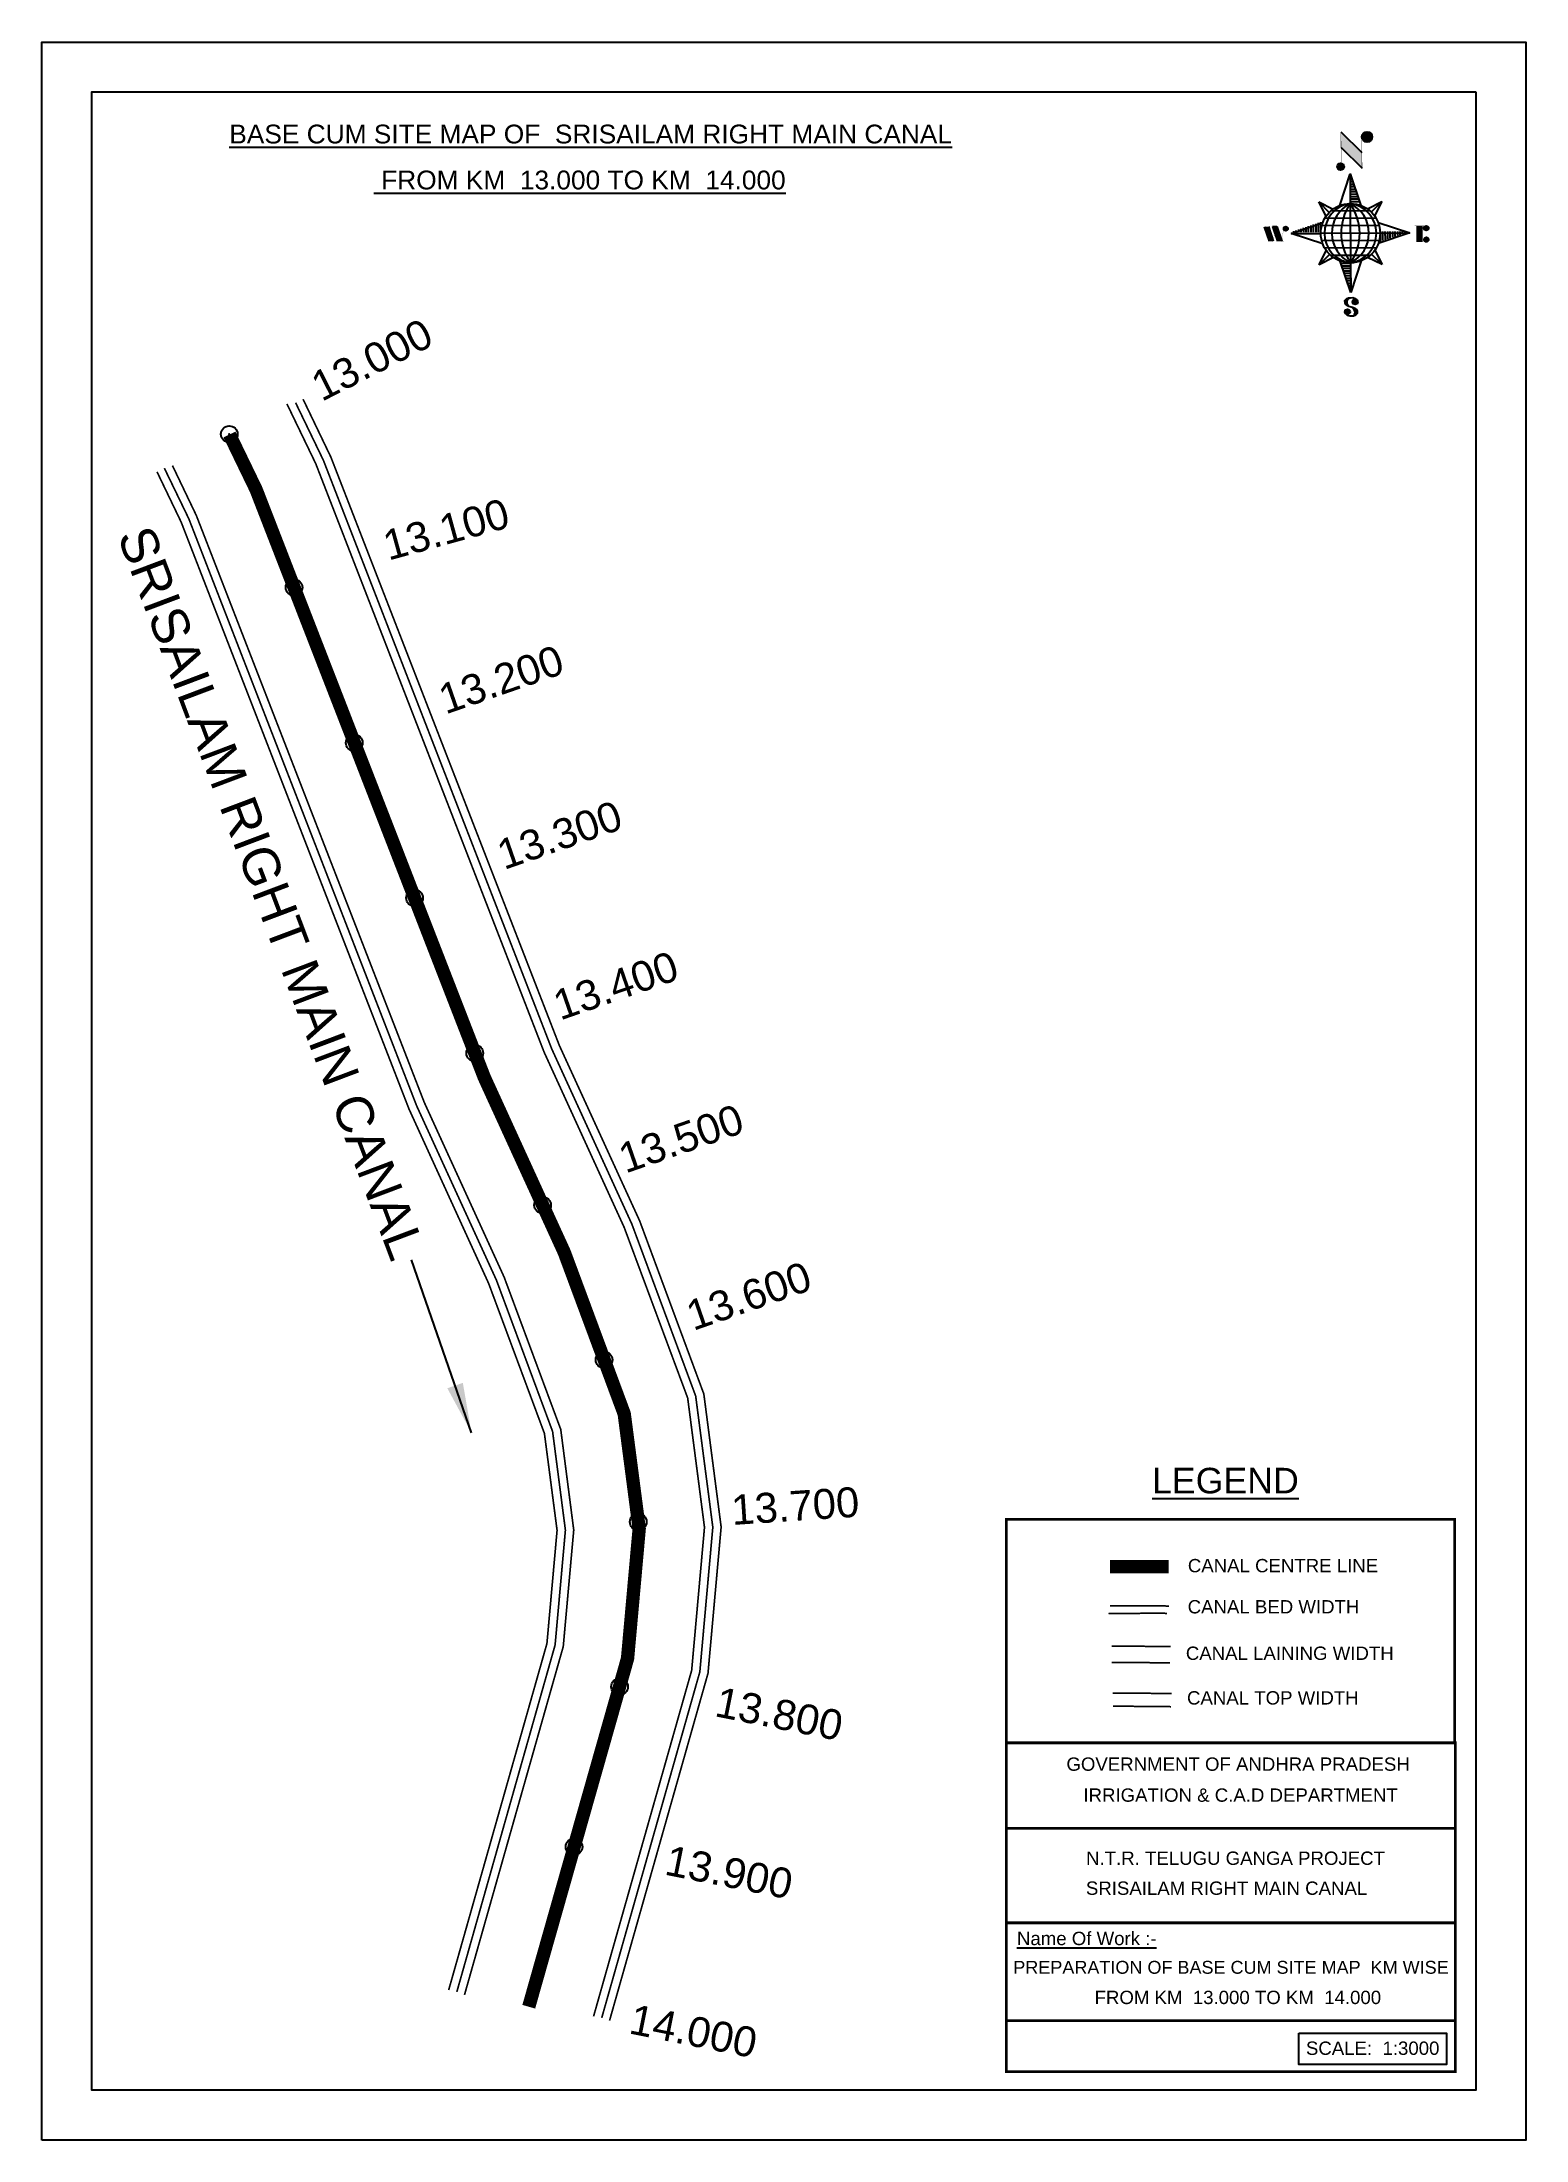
# Model space of a CAD drawing. Header units: inches. Extents: x 300025 to 300916, y 1751865 to 1753125.
import ezdxf

# ---------------------------------------------------------------- set-up
doc = ezdxf.new("R2010")
doc.units = ezdxf.units.IN
doc.header["$MEASUREMENT"] = 0
doc.header["$PDMODE"] = 32
doc.header["$PDSIZE"] = 10
for name, color, linetype in [('AQUADUCT', 1, 'Continuous'), ('bed with', 5, 'Continuous'), ('bord', 1, 'Continuous'), ('CHAINAGE', 7, 'Continuous'), ('FRAME 025', 7, 'Continuous'), ('lining', 4, 'Continuous'), ('TEXT', 7, 'Continuous'), ('top of bund', 1, 'Continuous'), ('V', 6, 'Continuous')]:
    doc.layers.add(name, color=color, linetype=linetype)
doc.styles.get("Standard").update_dxf_attribs({"font": 'arial.ttf'})
doc.dimstyles.get("Standard").update_dxf_attribs({"dimtxt": 0.18, "dimasz": 0.18, "dimexe": 0.18, "dimexo": 0.0625, "dimgap": 0.09, "dimtad": 0, "dimtih": 1, "dimtoh": 1, "dimdec": 4, "dimzin": 0, "dimdsep": 46, "dimtxsty": 'Standard', "dimcen": 0.09, "dimadec": 0, "dimazin": 0, "dimtfac": 1, "dimtdec": 4, "dimtofl": 0, "dimtmove": 0, "dimatfit": 3, "dimfxl": 0, "dimtolj": 1, "dimtzin": 0, "dimarcsym": 0})
pattern_1 = [(267.297113149, (-8720374.938, 50637915.138), (10.5367255337, -0.497431438), [])]
pattern_2 = [(357.297113149, (-8720374.938, 50637915.138), (0.497431438, 10.5367255337), [])]

# ---------------------------------------------------------------- blocks, each defined once
blk = doc.blocks.new('*X5')
at = {"color": 0, "linetype": 'Continuous'}
for p, q in [((6321.6, 240.5), (6322.3, 241.2)), ((6321.6, 240.3), (6322.3, 241)), ((6321.6, 240.1), (6322.3, 240.8)), ((6321.6, 239.9), (6322.4, 240.7)), ((6321.6, 239.8), (6322.4, 240.6)), ((6321.6, 239.6), (6322.5, 240.5)), ((6321.6, 239.4), (6322.5, 240.3)), ((6321.6, 239.2), (6322.6, 240.2)), ((6321.7, 239.1), (6322.6, 240.1)), ((6321.8, 240.8), (6322.4, 241.4)), ((6321.8, 239), (6322.7, 240)), ((6321.8, 239), (6322.8, 239.9)), ((6321.9, 238.9), (6322.9, 239.8)), ((6322, 238.8), (6323, 239.7)), ((6322.1, 241.3), (6322.4, 241.6)), ((6322.1, 238.7), (6323.1, 239.6)), ((6322.2, 238.6), (6323.1, 239.6)), ((6322.3, 238.5), (6323.2, 239.5)), ((6322.4, 238.5), (6323.3, 239.4)), ((6322.5, 238.4), (6323.4, 239.3)), ((6322.7, 238.4), (6323.6, 239.3)), ((6322.8, 238.3), (6323.7, 239.2)), ((6322.9, 238.3), (6323.8, 239.1)), ((6323.1, 238.2), (6323.9, 239.1)), ((6323.2, 238.2), (6324, 239)), ((6323.3, 238.2), (6324.2, 239)), ((6323.5, 238.1), (6324.3, 238.9)), ((6323.7, 238.1), (6324.4, 238.9)), ((6323.8, 238.1), (6324.6, 238.8)), ((6324.1, 238.2), (6324.7, 238.8)), ((6324.3, 238.3), (6324.9, 238.8)), ((6324.6, 238.3), (6325.1, 238.8)), ((6324.8, 238.4), (6325.2, 238.8)), ((6325.1, 238.5), (6325.4, 238.8)), ((6325.4, 238.6), (6325.6, 238.8))]:
    blk.add_line(p, q, dxfattribs=at)
blk = doc.blocks.new('*X4')
at = {"color": 0, "linetype": 'Continuous'}
for p, q in [((6324.4, 240.3), (6324.5, 240.4)), ((6324.6, 240.3), (6324.8, 240.5)), ((6324.7, 240.2), (6325, 240.5)), ((6324.8, 240.2), (6325.2, 240.6)), ((6325, 240.1), (6325.5, 240.6)), ((6325.1, 240.1), (6325.6, 240.6)), ((6325.2, 240), (6325.8, 240.6)), ((6325.3, 240), (6326, 240.6)), ((6325.4, 239.9), (6326.1, 240.6)), ((6325.5, 239.8), (6326.2, 240.5)), ((6325.6, 239.8), (6326.3, 240.5)), ((6325.7, 239.7), (6326.5, 240.4)), ((6325.9, 239.6), (6326.6, 240.3)), ((6326, 239.5), (6326.7, 240.3)), ((6326, 239.4), (6326.8, 240.2)), ((6326.1, 239.3), (6327, 240.2)), ((6326.2, 239.3), (6327.1, 240.1)), ((6326.3, 239.2), (6327.1, 240)), ((6326.4, 239.1), (6327.2, 239.9)), ((6326.5, 239), (6327.3, 239.8)), ((6326.5, 238.9), (6327.4, 239.7)), ((6326.6, 238.8), (6327.5, 239.6)), ((6326.7, 238.7), (6327.5, 239.5)), ((6326.8, 238.6), (6327.6, 239.4)), ((6326.8, 238.5), (6327.7, 239.3)), ((6326.8, 236.5), (6327.4, 237)), ((6326.9, 238.3), (6327.8, 239.2)), ((6326.9, 238.2), (6327.9, 239.1)), ((6326.9, 236.8), (6327.6, 237.4)), ((6327, 238.1), (6327.8, 239)), ((6327, 237.9), (6327.8, 238.8)), ((6327, 237.8), (6327.8, 238.6)), ((6327, 237.6), (6327.8, 238.4)), ((6327, 237.4), (6327.8, 238.2)), ((6327, 237.3), (6327.8, 238)), ((6327, 237.1), (6327.8, 237.9))]:
    blk.add_line(p, q, dxfattribs=at)
blk = doc.blocks.new('H')
at = {"layer": 'bord', "extrusion": (0.000427885, 0.004792, 0.999988)}
h = blk.add_hatch(dxfattribs=at)
h.set_pattern_fill('LINE', color=8, scale=84.387686, angle=-2.70289, style=0)
h.set_pattern_definition(pattern_2)
h.paths.add_polyline_path([(-492.5, 785.6, -0.090992), (-448, 775.2), (-486.5, 912)])
h = blk.add_hatch(dxfattribs=at)
h.set_pattern_fill('LINE', color=8, scale=84.387686, angle=-92.70289, style=0)
h.set_pattern_definition(pattern_1)
h.paths.add_polyline_path([(-624.9, 665.1, -0.090992), (-614.5, 709.6), (-751.3, 671.1)])
h = blk.add_hatch(dxfattribs=at)
h.set_pattern_fill('LINE', color=8, scale=84.387686, angle=-92.70289, style=0)
h.set_pattern_definition(pattern_1)
h.paths.add_polyline_path([(-245.6, 647.2), (-372, 653.2, -0.090992), (-382.4, 608.7)])
h = blk.add_hatch(dxfattribs=at)
h.set_pattern_fill('LINE', color=8, scale=84.387686, angle=-2.70289, style=0)
h.set_pattern_definition(pattern_2)
h.paths.add_polyline_path([(-504.4, 532.7, -0.090992), (-548.9, 543.1), (-510.4, 406.3)])
for p, q in [((-516.2, 1087.1, -1217.1), (-431.5, 994, -1216.7)), ((-519.4, 1020.4, -1216.8), (-434.7, 927.3, -1216.4)), ((-538.3, 773.7, -1215.6), (-487, 906.2, -1216.3)), ((-487, 906.2, -1216.3), (-493, 779.8, -1215.7)), ((-487, 906.2, -1216.3), (-448.5, 769.4, -1215.7)), ((-626.7, 793.8, -1215.7), (-566.8, 760.2, -1215.6)), ((-626.7, 793.8, -1215.7), (-584.1, 747, -1215.5)), ((-598.9, 731, -1215.4), (-626.7, 793.8, -1215.7)), ((-421.3, 753.3, -1215.6), (-358.5, 781.1, -1215.7)), ((-358.5, 781.1, -1215.7), (-405.3, 738.5, -1215.5)), ((-358.5, 781.1, -1215.7), (-392.1, 721.2, -1215.4)), ((-864.7, 700.9, -1215.1), (-846.9, 637.7, -1214.9)), ((-846.9, 700.1, -1215.1), (-829.1, 636.9, -1214.9)), ((-829.1, 699.2, -1215.2), (-811.3, 636, -1214.9)), ((-829.1, 699.2, -1215.2), (-811.3, 698.4, -1215.2)), ((-811.3, 698.4, -1215.2), (-793.5, 635.2, -1214.9)), ((-751.8, 665.3, -1215), (-615, 703.8, -1215.3)), ((-751.8, 665.3, -1215), (-625.4, 659.3, -1215)), ((-619.3, 614, -1214.8), (-751.8, 665.3, -1215)), ((-246.1, 641.4, -1215.1), (-382.9, 602.9, -1214.9)), ((-378.6, 692.6, -1215.3), (-246.1, 641.4, -1215.1)), ((-372.5, 647.4, -1215.1), (-246.1, 641.4, -1215.1)), ((-213.5, 669.3, -1215.3), (-216.7, 600.8, -1214.9)), ((-197.2, 599.9, -1214.9), (-193.9, 668.4, -1215.3)), ((-639.4, 525.6, -1214.4), (-605.8, 585.5, -1214.7)), ((-639.4, 525.6, -1214.4), (-592.6, 568.1, -1214.6)), ((-576.6, 553.3, -1214.6), (-639.4, 525.6, -1214.4)), ((-510.9, 400.5, -1213.9), (-549.4, 537.2, -1214.5)), ((-371.2, 512.9, -1214.5), (-431.1, 546.5, -1214.6)), ((-371.2, 512.9, -1214.5), (-413.8, 559.7, -1214.7)), ((-399, 575.7, -1214.7), (-371.2, 512.9, -1214.5)), ((-459.6, 533, -1214.5), (-510.9, 400.5, -1213.9)), ((-504.9, 526.9, -1214.5), (-510.9, 400.5, -1213.9))]:
    blk.add_line(p, q, dxfattribs=at)
at = {"layer": 'bord', "color": 8, "linetype": 'ByBlock', "extrusion": (0.000427885, 0.004792, 0.999988)}
for p, q in [((-386.5, 711.4, -1215.4), (-605.5, 721.7, -1215.4)), ((-410.8, 744.2, -1215.5), (-578.1, 752.1, -1215.5)), ((-493, 779.8, -1215.7), (-504.9, 526.9, -1214.5)), ((-372.5, 647.4, -1215.1), (-625.4, 659.3, -1215)), ((-378, 615.9, -1214.9), (-622.9, 627.5, -1214.9)), ((-375, 679.2, -1215.3), (-619.9, 690.7, -1215.2)), ((-392.4, 584.9, -1214.8), (-611.4, 595.3, -1214.7)), ((-419.8, 554.6, -1214.6), (-587.1, 562.5, -1214.6))]:
    blk.add_line(p, q, dxfattribs=at)
at = {"layer": 'bord', "extrusion": (0.000427885, 0.004792, 0.999988), "elevation": -1212.1}
for points in [[(-522, 959.6, 1.61, 1.61, 0), (-515.7, 1092.9, 1.61, 1.61, 0)], [(-434.2, 933.1, 1.61, 1.61, 0), (-427.9, 1066.5, 1.61, 1.61, 0)], [(-870.1, 707, 0.642, 0.642, 0), (-846.4, 705.9, 0.642, 0.642, 0)], [(-828.6, 642.7, 0.642, 0.642, 0), (-855.2, 643.9, 0.642, 0.642, 0)], [(-828.6, 642.7, 0.642, 0.642, 0), (-821, 678, 0.642, 0.642, 0)], [(-810.8, 641.8, 0.642, 0.642, 0), (-784.1, 640.6, 0.642, 0.642, 0)], [(-793, 641, 0.642, 0.642, 0), (-781.6, 693.9, 0.642, 0.642, 0)], [(-222.7, 675.6, 0.706, 0.706, 0), (-173.8, 673.3, 0.706, 0.706, 0)], [(-177.1, 604.8, 0.706, 0.706, 0), (-226, 607.1, 0.706, 0.706, 0)]]:
    blk.add_lwpolyline(points, format="xyseb", dxfattribs=at)
for points in [[(-413.7, 1073.1, 22.3, 22.3, 1), (-397.6, 1057.7, 22.3, 22.3, 1)], [(-530.3, 949.5, 14.8, 14.8, 1), (-519.6, 939.3, 14.8, 14.8, 1)], [(-775.9, 696.6, 8.9, 8.9, 1), (-769.5, 690.4, 8.9, 8.9, 1)], [(-177.8, 666.9, 9.79, 9.79, 1), (-170.8, 660.1, 9.79, 9.79, 1)], [(-180.1, 618, 9.79, 9.79, 1), (-173.1, 611.2, 9.79, 9.79, 1)], [(-489.8, 361.7, 11.1, 11.1, 1), (-498.1, 369.1, 11.1, 11.1, 1)], [(-525.2, 321.6, 11.1, 11.1, 1), (-533.4, 328.9, 11.1, 11.1, 1)]]:
    blk.add_lwpolyline(points, format="xyseb", close=True, dxfattribs=at)
at = {"layer": 'bord', "extrusion": (0.000427885, 0.004792, 0.999988), "const_width": 0.706, "elevation": -1212.1}
blk.add_lwpolyline([(-194.8, 644.8), (-185, 644.4)], dxfattribs=at)
at = {"layer": 'bord', "extrusion": (0.000427885, 0.004792, 0.999988), "elevation": -1212.1}
for points in [[(-537, 317.4), (-530.7, 310.5), (-519.8, 306.8), (-504.9, 306.9), (-493.9, 310), (-486.3, 317.7), (-486.5, 325.8), (-490.6, 333.3), (-493.5, 336.2), (-502.8, 340.9), (-522.5, 347.3), (-530.4, 351.6), (-533.7, 354.6), (-537.4, 362.6), (-537, 373.4), (-530, 380.7), (-520, 384.1), (-503.5, 384.2), (-492.5, 379.9), (-487.1, 373.3)], [(-522.5, 347.6), (-526.2, 353.8), (-527.8, 360.6), (-527.9, 370.6), (-525.9, 375.5), (-521.3, 381.2), (-514.5, 384.4)], [(-504.9, 306.9), (-499, 312.4), (-497, 319.4), (-497.5, 326.5), (-501.2, 335.4), (-509.2, 343.2)]]:
    blk.add_lwpolyline(points, dxfattribs=at)
at = {"layer": 'bord', "extrusion": (0.000427885, 0.004792, 0.999988)}
for centre, radius in [((-405.6, 1065.4, -1212.1), 22.3), ((-525, 944.4, -1212.1), 14.8), ((-498.4, 659.1, -1212.1), 126.6), ((-772.7, 693.5, -1212.1), 8.9), ((-174.3, 663.5, -1212.1), 9.79), ((-176.6, 614.6, -1212.1), 9.79), ((-494, 365.4, -1212.1), 11.1), ((-529.3, 325.2, -1212.1), 11.1)]:
    blk.add_circle(centre, radius, dxfattribs=at)
at = {"layer": 'bord', "color": 8, "linetype": 'ByBlock', "extrusion": (0.000427885, 0.004792, 0.999988)}
for centre, radius, start, end in [((-481.5, 658.3, -1212.1), 127.7, 94.92536, 259.66906), ((-436.8, 656.2, -1212.1), 140.8, 113.28644, 241.30798), ((-315.9, 650.5, -1212.1), 222.3, 142.58916, 212.00526), ((-560.1, 662.1, -1212.1), 140.8, 293.28644, 61.30798), ((-681, 667.8, -1212.1), 222.3, 322.58916, 32.00526), ((-515.4, 659.9, -1212.1), 127.7, 274.92536, 79.66906)]:
    blk.add_arc(centre, radius, start, end, dxfattribs=at)
at = {"layer": 'bord', "extrusion": (0.000427885, 0.004792, 0.999988)}
for points in [[(-515.7, 1092.9, -1212.1), (-431, 999.8, -1212.1), (-518.9, 1026.2, -1212.1), (-434.2, 933.1, -1212.1)], [(-864.1, 706.7, -1212.1), (-846.4, 705.9, -1212.1), (-846.3, 643.5, -1212.1), (-828.6, 642.7, -1212.1)], [(-828.6, 705, -1212.1), (-810.8, 704.2, -1212.1), (-810.8, 641.8, -1212.1), (-793, 641, -1212.1)], [(-193.4, 674.2, -1212.1), (-196.6, 605.7, -1212.1), (-213, 675.1, -1212.1), (-216.2, 606.7, -1212.1)]]:
    blk.add_solid(points, dxfattribs=at)
at = {"layer": 'bord', "extrusion": (0.000427885, 0.004792, 0.999988), "xscale": 7.977342409717546, "yscale": 7.977342408231451, "zscale": 7.977342408476333, "rotation": 138.0840426661453}
for name, p in [('*X4', (38300.5, -31929.4, -1212.1)), ('*X5', (38314.4, -31950.9, -1212.1))]:
    blk.add_blockref(name, p, dxfattribs=at)

msp = doc.modelspace()

# ---------------------------------------------------------------- linework, layer by layer
at = {"linetype": 'ByBlock'}
for points in [[(300024.6, 1751865.1), (300024.6, 1753125.1), (300915.6, 1753125.1), (300915.6, 1751865.1)], [(300885.6, 1753095.1), (300885.6, 1751895.1), (300054.6, 1751895.1), (300054.6, 1753095.1)]]:
    msp.add_lwpolyline(points, close=True, dxfattribs=at)
at = {"color": 3}
for p in [(300137.1, 1752889.6), (300176, 1752797.6), (300212.1, 1752704.3), (300248.3, 1752611.1), (300284.5, 1752517.9), (300325.2, 1752426.6), (300362.1, 1752333.7), (300382.6, 1752236.4), (300371.4, 1752137.4), (300344.1, 1752041.2)]:
    msp.add_point(p, dxfattribs=at)
at = {"layer": 'bed with', "const_width": 1}
for points in [[(300171.7, 1752907.8), (300189, 1752871.9), (300326.1, 1752518.5), (300374.2, 1752413.2), (300412.3, 1752310.8), (300422.4, 1752233.1), (300414.7, 1752147.2), (300355.8, 1751939.4)], [(300103, 1752870.7), (300117.3, 1752840.8), (300254.2, 1752488.2), (300302.1, 1752383.4), (300336.1, 1752291.9), (300343.9, 1752231.5), (300337.6, 1752161.5), (300278.3, 1751952.3)], [(300700.1, 1752181.4), (300698, 1752181.5), (300665.2, 1752181.4), (300665, 1752181.5)], [(300701.2, 1752185.8), (300698, 1752185.9), (300665.9, 1752185.9)]]:
    msp.add_lwpolyline(points, dxfattribs=at)
at = {"layer": 'FRAME 025', "lineweight": -3, "const_width": 1.64}
for points in [[(300603.7, 1752237.9), (300872.8, 1752237.9), (300872.8, 1752103.7), (300603.7, 1752103.7)], [(300603.7, 1752103.7), (300873.2, 1752103.7), (300873.2, 1751906.2), (300603.7, 1751906.2)]]:
    msp.add_lwpolyline(points, close=True, dxfattribs=at)
for points in [[(300603.7, 1752052.4), (300873.2, 1752052.4)], [(300603.7, 1751995.6), (300873.2, 1751995.6)], [(300603.7, 1751936.9), (300873.2, 1751936.9)]]:
    msp.add_lwpolyline(points, dxfattribs=at)
at = {"layer": 'lining', "const_width": 1}
for points in [[(300176.9, 1752908.5), (300193.6, 1752873.9), (300330.7, 1752520.4), (300378.8, 1752415.2), (300417.1, 1752312), (300427.4, 1752233.2), (300419.6, 1752146.3), (300360.7, 1751938.5)], [(300098.1, 1752869.2), (300112.8, 1752838.8), (300249.6, 1752486.2), (300297.5, 1752381.5), (300331.2, 1752290.7), (300338.9, 1752231.4), (300332.7, 1752162.4), (300273.7, 1751954.1)], [(300666.9, 1752161.8), (300691.6, 1752161.6), (300702.3, 1752161.5)], [(300666.9, 1752152), (300693.7, 1752151.8), (300701.8, 1752151.7)]]:
    msp.add_lwpolyline(points, dxfattribs=at)
at = {"layer": 'top of bund', "const_width": 1}
for points in [[(300181.4, 1752910.6), (300198.1, 1752875.8), (300335.3, 1752522.4), (300383.5, 1752417.1), (300422, 1752313.2), (300432.4, 1752233.3), (300424.5, 1752145.4), (300365.4, 1751936.9)], [(300093.7, 1752867), (300108.2, 1752836.8), (300245, 1752484.3), (300292.8, 1752379.6), (300326.3, 1752289.5), (300333.9, 1752231.3), (300327.8, 1752163.3), (300268.8, 1751955.2)], [(300667.4, 1752133.6), (300692, 1752133.4), (300702.9, 1752133.3)], [(300702.4, 1752125.4), (300694.5, 1752125.5), (300667.6, 1752125.7)]]:
    msp.add_lwpolyline(points, dxfattribs=at)
at = {"layer": 'V', "color": 6, "const_width": 8}
for points in [[(300137.2, 1752889.4), (300153.2, 1752856.3), (300290.2, 1752503.3), (300338.2, 1752398.3), (300374.2, 1752301.3), (300383.2, 1752232.3), (300376.2, 1752154.3), (300316.9, 1751945.2)], [(300701, 1752209.5), (300698.4, 1752209.5), (300665.8, 1752209.5)], [(300665.8, 1752209.5), (300701, 1752209.5)]]:
    msp.add_lwpolyline(points, dxfattribs=at)
at = {"layer": 'V', "color": 0}
msp.add_lwpolyline([(300779.2, 1751929.3), (300867.9, 1751929.3), (300867.9, 1751910.5), (300779.2, 1751910.5)], close=True, dxfattribs=at)

# ---------------------------------------------------------------- block references
at = {"layer": 'AQUADUCT', "color": 1, "xscale": 0.1408039184319789, "yscale": 0.1408039184752852, "zscale": 0.1408039184379445, "rotation": 3.078330572322649}
msp.add_blockref('H', (300885.3, 1752922.2, 170.9), dxfattribs=at)

# ---------------------------------------------------------------- texts
at = {"layer": 'CHAINAGE'}
for s, rotation, p in [('13.000', 26.9734, (300192.5, 1752908.9)), ('13.100', 15.4309, (300232.6, 1752813.6)), ('13.200', 19.1672, (300266.9, 1752721.2)), ('13.300', 19.1672, (300302, 1752627.8)), ('13.400', 19.1672, (300335.7, 1752537.4)), ('13.500', 19.1672, (300374.9, 1752445.5)), ('13.600', 19.1672, (300415.6, 1752351)), ('13.700', 3.7748, (300439.1, 1752234.5)), ('13.800', 348.7396, (300427.8, 1752119.8)), ('13.900', 348.7396, (300397.7, 1752024.7)), ('14.000', 348.7396, (300376.3, 1751929.3))]:
    msp.add_text(s, height=18, rotation=rotation, dxfattribs=at).set_placement(p)
at = {"layer": 'CHAINAGE', "color": 1}
msp.add_text('SRISAILAM RIGHT MAIN CANAL', height=22.124, rotation=290.6684, dxfattribs=at).set_placement((300069.7, 1752828.7))
at = {"layer": 'CHAINAGE', "color": 0}
for s, height, p in [('%%ULEGEND', 15.34, (300691.1, 1752253.5)), ('CANAL CENTRE LINE', 8, (300712.6, 1752206.1)), ('CANAL BED WIDTH', 8, (300712.5, 1752181.4)), ('CANAL LAINING WIDTH', 8, (300711.4, 1752153.5)), ('CANAL TOP WIDTH', 8, (300712.1, 1752126.7)), ('GOVERNMENT OF ANDHRA PRADESH ', 8, (300639.7, 1752086.9)), ('IRRIGATION & C.A.D DEPARTMENT', 8, (300649.9, 1752068.3)), ('N.T.R. TELUGU GANGA PROJECT', 8, (300651.5, 1752030.4)), ('SRISAILAM RIGHT MAIN CANAL', 8, (300651.4, 1752012.4)), ('%%UName Of Work :-', 8, (300610, 1751982.2)), ('PREPARATION OF BASE CUM SITE MAP  KM WISE', 7.743, (300607.8, 1751965)), (' FROM KM  13.000 TO KM  14.000', 8, (300653.5, 1751946.8)), ('SCALE:  1:3000', 8, (300783.5, 1751916.3))]:
    msp.add_text(s, height=height, dxfattribs=at).set_placement(p)
at = {"layer": 'TEXT', "color": 0}
for s, p in [('%%UBASE CUM SITE MAP OF  SRISAILAM RIGHT MAIN CANAL', (300137.1, 1753064.2)), ('%%U FROM KM  13.000 TO KM  14.000', (300223.9, 1753036.6))]:
    msp.add_text(s, height=11.294, dxfattribs=at).set_placement(p)

# ---------------------------------------------------------------- leaders
at = {"layer": 'CHAINAGE', "color": 1}
msp.add_leader([(300282.5, 1752289.9), (300246.5, 1752393.7)], dimstyle='Standard', override={"dimasz": 30, "dimgap": 0.09, "dimtad": 0}, dxfattribs=at)

doc.saveas('drawing.dxf')
